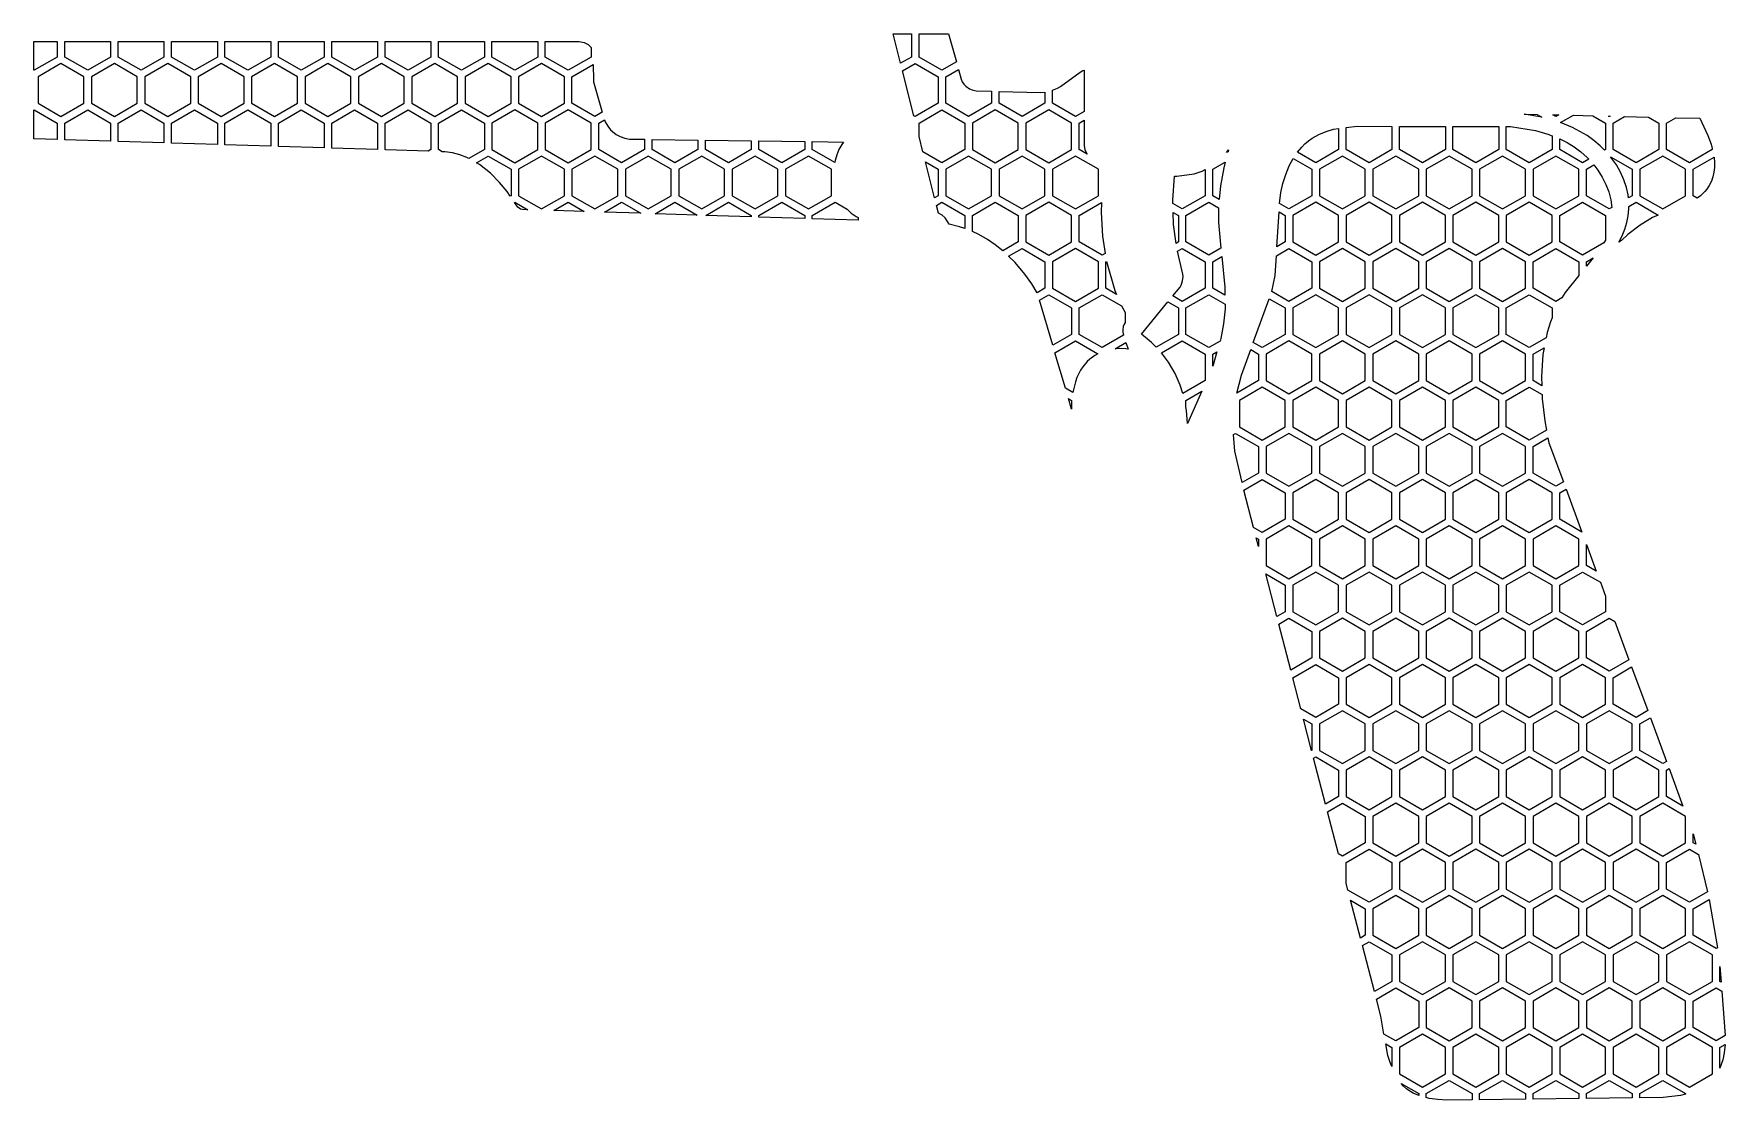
# Model space of a CAD drawing. Header units: millimetres. Extents: x 38 to 150, y -135 to -65.
import ezdxf

# ---------------------------------------------------------------- set-up
doc = ezdxf.new("R2010")
doc.units = ezdxf.units.MM

# ---------------------------------------------------------------- blocks, each defined once
blk = doc.blocks.new('HEX')
blk.add_lwpolyline([(1.516, 0.875), (0, 1.75), (-1.516, 0.875), (-1.516, -0.875), (0, -1.75), (1.516, -0.875)], close=True)

msp = doc.modelspace()

# ---------------------------------------------------------------- linework, layer by layer
for points in [[(94.844, -64.83), (96.051, -64.83), (96.051, -66.37), (95.335, -66.783), (94.844, -64.83)], [(98.509, -64.83), (99.02, -66.694), (98.066, -67.245), (96.551, -66.37), (96.551, -64.83), (98.509, -64.83)], [(38.007, -65.332), (39.553, -65.332), (39.553, -66.37), (38.038, -67.245), (38.007, -67.227), (38.007, -65.332)], [(43.085, -65.333), (43.085, -66.37), (41.569, -67.245), (40.053, -66.37), (40.053, -65.333), (43.085, -65.333)], [(46.616, -65.335), (46.616, -66.37), (45.1, -67.245), (43.585, -66.37), (43.585, -65.334), (46.616, -65.335)], [(50.147, -65.336), (50.147, -66.37), (48.631, -67.245), (47.116, -66.37), (47.116, -65.335), (50.147, -65.336)], [(53.678, -65.337), (53.678, -66.37), (52.162, -67.245), (50.647, -66.37), (50.647, -65.336), (53.678, -65.337)], [(57.209, -65.338), (57.209, -66.37), (55.693, -67.245), (54.178, -66.37), (54.178, -65.337), (57.209, -65.338)], [(60.74, -65.339), (60.74, -66.37), (59.224, -67.245), (57.709, -66.37), (57.709, -65.338), (60.74, -65.339)], [(64.271, -65.34), (64.271, -66.37), (62.755, -67.245), (61.24, -66.37), (61.24, -65.339), (64.271, -65.34)], [(67.802, -65.341), (67.802, -66.37), (66.287, -67.245), (64.771, -66.37), (64.771, -65.341), (67.802, -65.341)], [(71.333, -65.343), (71.333, -66.37), (69.818, -67.245), (68.302, -66.37), (68.302, -65.342), (71.333, -65.343)], [(74.399, -65.413), (74.668, -65.547), (74.743, -65.607), (74.864, -65.743), (74.864, -66.37), (73.349, -67.245), (71.833, -66.37), (71.833, -65.343), (74.078, -65.344), (74.399, -65.413)], [(75.013, -67.896), (75.032, -68.017), (75.6, -70.022), (75.114, -70.303), (73.599, -69.428), (73.599, -67.678), (75.008, -66.865), (75.013, -67.896)], [(95.462, -67.287), (96.301, -66.803), (97.816, -67.678), (97.816, -69.428), (96.301, -70.303), (96.207, -70.249), (95.462, -67.287)], [(99.411, -67.998), (99.518, -68.158), (99.649, -68.298), (99.881, -68.465), (100.055, -68.545), (100.34, -68.61), (101.347, -68.634), (101.347, -69.428), (99.832, -70.303), (98.316, -69.428), (98.316, -67.678), (99.157, -67.193), (99.33, -67.82), (99.411, -67.998)], [(105.379, -68.567), (105.702, -68.435), (105.905, -68.322), (107.2, -67.36), (107.388, -67.26), (107.47, -67.239), (107.474, -69.968), (106.894, -70.303), (105.379, -69.428), (105.379, -68.567)], [(104.582, -68.71), (104.879, -68.685), (104.879, -69.428), (103.363, -70.303), (101.847, -69.428), (101.847, -68.645), (104.582, -68.71)], [(38.007, -71.784), (38.007, -69.879), (38.038, -69.861), (39.553, -70.736), (39.553, -71.832), (38.007, -71.784)], [(40.053, -71.848), (40.053, -70.736), (41.569, -69.861), (43.085, -70.736), (43.085, -71.943), (40.053, -71.848)], [(43.585, -71.958), (43.585, -70.736), (45.1, -69.861), (46.616, -70.736), (46.616, -72.053), (43.585, -71.958)], [(47.116, -72.069), (47.116, -70.736), (48.631, -69.861), (50.147, -70.736), (50.147, -72.163), (47.116, -72.069)], [(50.647, -72.179), (50.647, -70.736), (52.162, -69.861), (53.678, -70.736), (53.678, -72.274), (50.647, -72.179)], [(54.178, -72.289), (54.178, -70.736), (55.693, -69.861), (57.209, -70.736), (57.209, -72.384), (54.178, -72.289)], [(57.709, -72.399), (57.709, -70.736), (59.224, -69.861), (60.74, -70.736), (60.74, -72.486), (60.727, -72.494), (57.709, -72.399)], [(61.283, -72.511), (61.24, -72.486), (61.24, -70.736), (62.755, -69.861), (64.271, -70.736), (64.271, -72.486), (64.077, -72.598), (61.283, -72.511)], [(66.646, -73.022), (66.186, -72.844), (65.698, -72.712), (65.184, -72.633), (65.016, -72.628), (64.771, -72.486), (64.771, -70.736), (66.287, -69.861), (67.802, -70.736), (67.802, -72.486), (66.768, -73.083), (66.646, -73.022)], [(96.551, -71.614), (96.551, -70.736), (98.066, -69.861), (99.582, -70.736), (99.582, -72.486), (98.066, -73.361), (96.807, -72.634), (96.551, -71.614)], [(137.752, -70.348), (136.584, -70.138), (137.423, -70.158), (137.752, -70.348)], [(138.865, -70.193), (138.674, -70.303), (138.466, -70.183), (138.865, -70.193)], [(141.605, -72.243), (141.181, -71.886), (140.73, -71.564), (139.768, -71.027), (138.97, -70.709), (139.825, -70.216), (141.108, -70.247), (141.955, -70.736), (141.955, -72.486), (141.889, -72.524), (141.605, -72.243)], [(142.254, -70.275), (142.205, -70.303), (142.151, -70.272), (142.254, -70.275)], [(144.793, -70.336), (145.486, -70.736), (145.486, -72.486), (143.971, -73.361), (142.455, -72.486), (142.455, -70.736), (143.214, -70.298), (144.793, -70.336)], [(148.187, -70.418), (148.725, -71.548), (148.942, -72.132), (149.017, -72.425), (149.017, -72.486), (147.502, -73.361), (145.986, -72.486), (145.986, -70.736), (146.604, -70.379), (148.187, -70.418)], [(75.802, -70.662), (75.96, -70.939), (76.157, -71.184), (76.269, -71.293), (76.517, -71.484), (76.793, -71.634), (77.091, -71.739), (77.408, -71.795), (78.395, -71.809), (78.395, -72.486), (76.88, -73.361), (75.364, -72.486), (75.364, -70.736), (75.741, -70.518), (75.802, -70.662)], [(107.477, -72.238), (107.527, -72.483), (107.57, -72.598), (107.673, -72.792), (107.144, -72.486), (107.144, -70.736), (107.475, -70.545), (107.477, -72.238)], [(121.581, -72.667), (121.861, -72.322), (122.073, -72.111), (122.302, -71.917), (122.548, -71.74), (122.998, -71.486), (123.472, -71.292), (123.967, -71.15), (124.3, -71.085), (124.3, -72.486), (122.784, -73.361), (121.581, -72.667)], [(125.525, -70.95), (127.831, -70.953), (127.831, -72.486), (126.315, -73.361), (124.8, -72.486), (124.8, -71.02), (125.525, -70.95)], [(131.362, -70.959), (131.362, -72.486), (129.846, -73.361), (128.331, -72.486), (128.331, -70.954), (131.362, -70.959)], [(134.893, -70.964), (134.893, -72.486), (133.377, -73.361), (131.862, -72.486), (131.862, -70.959), (134.893, -70.964)], [(135.679, -70.965), (137.329, -71.233), (138.13, -71.459), (138.424, -71.572), (138.424, -72.486), (136.908, -73.361), (135.393, -72.486), (135.393, -70.965), (135.679, -70.965)], [(81.926, -71.858), (81.926, -72.486), (80.411, -73.361), (78.895, -72.486), (78.895, -71.816), (81.926, -71.858)], [(85.458, -71.908), (85.458, -72.486), (83.942, -73.361), (82.426, -72.486), (82.426, -71.865), (85.458, -71.908)], [(88.989, -71.957), (88.989, -72.486), (87.473, -73.361), (85.958, -72.486), (85.958, -71.915), (88.989, -71.957)], [(91.552, -71.993), (91.443, -72.15), (91.256, -72.482), (91.109, -72.835), (91, -73.204), (90.974, -73.344), (89.489, -72.486), (89.489, -71.964), (91.552, -71.993)], [(117.021, -72.516), (116.991, -72.629), (116.888, -72.688), (117.021, -72.516)], [(139.409, -72.012), (139.884, -72.308), (140.33, -72.644), (140.742, -73.017), (140.844, -73.127), (140.439, -73.361), (138.924, -72.486), (138.924, -71.768), (139.409, -72.012)], [(69.306, -75.256), (68.815, -74.659), (68.206, -74.051), (67.482, -73.487), (67.282, -73.364), (68.052, -72.919), (69.568, -73.794), (69.568, -75.544), (69.517, -75.574), (69.306, -75.256)], [(96.977, -73.31), (97.816, -73.794), (97.816, -75.544), (97.575, -75.684), (96.977, -73.31)], [(113.334, -75.844), (113.451, -74.248), (113.604, -74.251), (114.752, -74.097), (115.282, -73.912), (115.472, -73.818), (115.472, -75.544), (113.956, -76.419), (113.341, -76.064), (113.334, -75.844)], [(116.397, -75.79), (115.972, -75.544), (115.972, -73.794), (116.805, -73.313), (116.702, -73.692), (116.483, -74.89), (116.397, -75.79)], [(120.395, -76.059), (120.49, -75.338), (120.623, -74.733), (120.802, -74.141), (121.034, -73.573), (121.297, -73.08), (122.534, -73.794), (122.534, -75.544), (121.018, -76.419), (120.395, -76.059)], [(141.451, -73.856), (141.74, -74.316), (141.98, -74.797), (142.168, -75.296), (142.298, -75.809), (142.368, -76.325), (142.205, -76.419), (140.689, -75.544), (140.689, -73.794), (141.184, -73.509), (141.451, -73.856)], [(142.676, -73.505), (142.277, -72.961), (143.721, -73.794), (143.721, -75.544), (143.471, -75.688), (143.448, -75.478), (143.347, -75.007), (143.175, -74.483), (142.95, -73.982), (142.676, -73.505)], [(149.135, -72.995), (149.163, -73.359), (149.156, -73.674), (149.12, -73.985), (149.053, -74.289), (148.953, -74.581), (148.819, -74.858), (148.647, -75.117), (148.518, -75.272), (148.227, -75.543), (148.011, -75.694), (147.752, -75.544), (147.752, -73.794), (149.135, -72.995)], [(70.319, -76.463), (70.185, -76.424), (70.014, -76.308), (69.793, -75.991), (69.818, -75.977), (70.679, -76.474), (70.319, -76.463)], [(72.395, -76.528), (73.349, -75.977), (74.412, -76.591), (72.395, -76.528)], [(75.744, -76.633), (76.88, -75.977), (78.146, -76.708), (75.744, -76.633)], [(79.093, -76.738), (80.411, -75.977), (81.88, -76.825), (79.093, -76.738)], [(82.442, -76.843), (83.942, -75.977), (85.458, -76.852), (85.458, -76.937), (82.442, -76.843)], [(85.958, -76.953), (85.958, -76.852), (87.473, -75.977), (88.989, -76.852), (88.989, -77.048), (85.958, -76.953)], [(91.789, -76.431), (92.073, -76.692), (92.396, -76.916), (92.52, -76.984), (92.52, -77.159), (89.489, -77.064), (89.489, -76.852), (91.004, -75.977), (91.789, -76.431)], [(99.233, -77.595), (98.534, -77.432), (98.444, -77.248), (98.274, -77.012), (98.083, -76.837), (97.831, -76.704), (97.702, -76.188), (98.066, -75.977), (99.582, -76.852), (99.582, -77.717), (99.233, -77.595)], [(102.09, -79.192), (101.593, -78.792), (101.069, -78.432), (100.5, -78.106), (100.082, -77.912), (100.082, -76.852), (101.597, -75.977), (103.113, -76.852), (103.113, -78.602), (102.09, -79.192)], [(108.604, -76.65), (108.684, -78.223), (108.866, -79.358), (108.66, -79.477), (107.144, -78.602), (107.144, -76.852), (108.63, -75.994), (108.604, -76.65)], [(116.358, -77.32), (116.522, -79.015), (115.722, -79.477), (114.206, -78.602), (114.206, -76.852), (115.722, -75.977), (116.366, -76.349), (116.358, -77.32)], [(141.85, -78.663), (140.439, -79.477), (138.924, -78.602), (138.924, -76.852), (140.439, -75.977), (141.955, -76.852), (141.955, -78.475), (141.85, -78.663)], [(145.057, -76.988), (144.237, -77.48), (143.424, -78.109), (143.021, -78.5), (142.842, -78.624), (143.054, -78.197), (143.228, -77.761), (143.361, -77.317), (143.452, -76.866), (143.499, -76.408), (143.498, -76.25), (143.971, -75.977), (145.445, -76.828), (145.057, -76.988)], [(113.381, -77.443), (113.358, -76.651), (113.706, -76.852), (113.706, -78.602), (113.547, -78.694), (113.381, -77.443)], [(120.361, -76.617), (120.768, -76.852), (120.768, -78.602), (120.223, -78.917), (120.361, -76.617)], [(104.009, -81.382), (103.545, -80.734), (102.899, -79.971), (102.465, -79.553), (103.363, -79.035), (104.879, -79.91), (104.879, -81.66), (104.359, -81.96), (104.009, -81.382)], [(113.812, -81.599), (113.886, -81.467), (113.984, -81.183), (114.011, -80.885), (113.996, -80.734), (113.636, -79.22), (113.956, -79.035), (115.472, -79.91), (115.472, -81.66), (113.956, -82.535), (113.337, -82.177), (113.812, -81.599)], [(120.109, -80.815), (120.187, -79.515), (121.018, -79.035), (122.534, -79.91), (122.534, -81.66), (121.018, -82.535), (119.877, -81.876), (120.109, -80.815)], [(139.295, -81.941), (139.069, -82.307), (138.674, -82.535), (137.158, -81.66), (137.158, -79.91), (138.674, -79.035), (140.189, -79.91), (140.189, -80.826), (139.295, -81.941)], [(108.951, -79.886), (109.507, -81.805), (109.618, -82.069), (108.91, -81.66), (108.91, -79.91), (108.951, -79.886)], [(116.772, -81.594), (116.78, -82.126), (115.972, -81.66), (115.972, -79.91), (116.575, -79.562), (116.772, -81.594)], [(140.689, -80.203), (140.689, -79.91), (141.126, -79.658), (140.689, -80.203)], [(104.515, -82.447), (105.129, -82.093), (106.644, -82.968), (106.644, -84.718), (105.398, -85.438), (104.515, -82.447)], [(110.175, -83.278), (110.175, -83.927), (110.112, -84.049), (110.061, -84.191), (110.026, -84.413), (110.03, -84.565), (110.076, -84.775), (108.66, -85.593), (107.144, -84.718), (107.144, -82.968), (108.66, -82.093), (109.948, -82.837), (110.175, -83.278)], [(111.93, -85.247), (111.263, -84.701), (113.015, -82.569), (113.706, -82.968), (113.706, -84.718), (112.236, -85.567), (111.93, -85.247)], [(116.792, -83.02), (116.696, -84.017), (116.514, -84.998), (116.464, -85.164), (115.722, -85.593), (114.206, -84.718), (114.206, -82.968), (115.722, -82.093), (116.788, -82.708), (116.792, -83.02)], [(119.713, -82.359), (120.768, -82.968), (120.768, -84.718), (119.253, -85.593), (118.66, -85.251), (119.713, -82.359)], [(138.313, -83.896), (138.096, -84.596), (138.028, -84.947), (136.908, -85.593), (135.393, -84.718), (135.393, -82.968), (136.908, -82.093), (138.424, -82.968), (138.424, -83.617), (138.313, -83.896)], [(108.175, -86.115), (107.837, -86.362), (107.676, -86.511), (107.375, -86.869), (107.238, -87.079), (107.112, -87.311), (106.997, -87.567), (106.897, -87.847), (106.733, -88.558), (106.233, -88.27), (105.543, -85.931), (106.894, -85.151), (108.379, -86.008), (108.175, -86.115)], [(110.383, -85.691), (110.224, -85.671), (109.802, -85.657), (109.516, -85.676), (110.238, -85.259), (110.383, -85.691)], [(113.833, -88.087), (113.482, -87.3), (113.045, -86.557), (112.582, -85.944), (113.956, -85.151), (115.472, -86.026), (115.472, -87.776), (114.002, -88.625), (113.833, -88.087)], [(115.972, -86.81), (115.972, -86.026), (116.255, -85.862), (115.972, -86.81)], [(117.564, -88.607), (117.871, -87.419), (118.487, -85.728), (119.003, -86.026), (119.003, -87.776), (117.564, -88.607)], [(137.815, -86.04), (137.719, -87.509), (137.739, -88.111), (137.158, -87.776), (137.158, -86.026), (137.901, -85.597), (137.815, -86.04)], [(137.768, -88.977), (137.932, -90.437), (138.048, -91.051), (136.908, -91.709), (135.393, -90.834), (135.393, -89.084), (136.908, -88.209), (137.759, -88.7), (137.768, -88.977)], [(106.643, -89.658), (106.439, -88.966), (106.644, -89.084), (106.643, -89.658)], [(114.308, -90.616), (114.251, -89.756), (114.206, -89.52), (114.206, -89.084), (115.249, -88.482), (114.308, -90.616)], [(117.428, -92.438), (117.355, -91.344), (117.487, -91.267), (119.003, -92.142), (119.003, -93.892), (117.913, -94.522), (117.428, -92.438)], [(138.205, -91.882), (139.165, -94.484), (138.674, -94.767), (137.158, -93.892), (137.158, -92.142), (138.146, -91.572), (138.205, -91.882)], [(118.036, -95.028), (119.253, -94.325), (120.768, -95.2), (120.768, -96.95), (119.253, -97.825), (118.677, -97.493), (118.036, -95.028)], [(140.386, -97.794), (138.924, -96.95), (138.924, -95.2), (139.34, -94.96), (140.386, -97.794)], [(118.854, -98.172), (119.003, -98.258), (119.003, -98.745), (118.854, -98.172)], [(141.341, -100.384), (140.689, -100.008), (140.689, -98.618), (141.341, -100.384)], [(119.478, -100.571), (120.768, -101.316), (120.768, -103.066), (120.211, -103.388), (119.478, -100.571)], [(141.955, -102.049), (141.955, -103.066), (140.439, -103.941), (138.924, -103.066), (138.924, -101.316), (140.439, -100.441), (141.611, -101.118), (141.955, -102.049)], [(120.342, -103.89), (121.018, -103.499), (122.534, -104.374), (122.534, -106.124), (121.133, -106.933), (120.342, -103.89)], [(143.504, -106.249), (142.205, -106.999), (140.689, -106.124), (140.689, -104.374), (142.205, -103.499), (142.567, -103.708), (143.504, -106.249)], [(121.798, -109.488), (121.268, -107.432), (122.784, -106.557), (124.3, -107.432), (124.3, -109.182), (122.784, -110.057), (121.798, -109.488)], [(144.744, -109.611), (143.971, -110.057), (142.455, -109.182), (142.455, -107.432), (143.68, -106.725), (144.744, -109.611)], [(121.975, -110.167), (122.534, -110.49), (122.534, -112.24), (122.517, -112.25), (121.975, -110.167)], [(145.984, -112.972), (145.736, -113.115), (144.221, -112.24), (144.221, -110.49), (144.919, -110.087), (145.984, -112.972)], [(122.648, -112.752), (122.784, -112.673), (124.3, -113.548), (124.3, -115.298), (123.439, -115.795), (122.648, -112.752)], [(147.073, -115.926), (145.986, -115.298), (145.986, -113.548), (146.159, -113.448), (147.073, -115.926)], [(123.57, -116.297), (124.55, -115.731), (126.065, -116.606), (126.065, -118.356), (124.55, -119.231), (124.295, -119.084), (123.57, -116.297)], [(147.752, -117.766), (147.924, -118.456), (147.752, -118.356), (147.752, -117.766)], [(124.8, -121.022), (124.8, -119.664), (126.315, -118.789), (127.831, -119.664), (127.831, -121.414), (126.315, -122.289), (124.92, -121.484), (124.8, -121.022)], [(148.703, -121.596), (147.502, -122.289), (145.986, -121.414), (145.986, -119.664), (147.502, -118.789), (148.092, -119.13), (148.703, -121.596)], [(125.096, -122.163), (126.065, -122.722), (126.065, -124.472), (125.745, -124.657), (125.096, -122.163)], [(149.349, -125.3), (149.267, -125.347), (147.752, -124.472), (147.752, -122.722), (148.814, -122.109), (149.349, -125.3)], [(125.876, -125.159), (126.315, -124.905), (127.831, -125.78), (127.831, -127.53), (126.668, -128.202), (125.876, -125.159)], [(149.596, -127.576), (149.517, -127.53), (149.517, -126.544), (149.596, -127.576)], [(127.09, -129.823), (126.798, -128.704), (128.081, -127.963), (129.596, -128.838), (129.596, -130.588), (128.081, -131.463), (127.302, -131.014), (127.09, -129.823)], [(149.867, -131.117), (149.267, -131.463), (147.752, -130.588), (147.752, -128.838), (149.267, -127.963), (149.642, -128.18), (149.867, -131.117)], [(127.69, -132.829), (127.554, -132.425), (127.417, -131.658), (127.831, -131.896), (127.831, -133.157), (127.69, -132.829)], [(149.863, -131.697), (149.802, -132.264), (149.705, -132.727), (149.517, -133.258), (149.517, -131.896), (149.863, -131.697)], [(131.452, -135.387), (130.866, -135.348), (130.293, -135.266), (130.096, -135.216), (130.096, -134.954), (131.612, -134.079), (133.127, -134.954), (133.127, -135.366), (131.452, -135.387)], [(133.627, -135.36), (133.627, -134.954), (135.143, -134.079), (136.658, -134.954), (136.658, -135.322), (133.627, -135.36)], [(137.158, -135.315), (137.158, -134.954), (138.674, -134.079), (140.189, -134.954), (140.189, -135.277), (137.158, -135.315)], [(140.689, -135.271), (140.689, -134.954), (142.205, -134.079), (143.721, -134.954), (143.721, -135.233), (140.689, -135.271)], [(146.914, -135.079), (145.77, -135.207), (144.221, -135.227), (144.221, -134.954), (145.736, -134.079), (147.252, -134.954), (147.252, -134.999), (146.914, -135.079)], [(129.596, -135.074), (129.242, -134.922), (129.008, -134.789), (128.791, -134.634), (128.59, -134.454), (128.438, -134.286), (129.596, -134.954), (129.596, -135.074)]]:
    msp.add_lwpolyline(points, close=True)

# ---------------------------------------------------------------- block references
for p in [(39.803, -68.553), (43.335, -68.553), (46.866, -68.553), (50.397, -68.553), (53.928, -68.553), (57.459, -68.553), (60.99, -68.553), (64.521, -68.553), (68.052, -68.553), (71.583, -68.553), (69.818, -71.611), (73.349, -71.611), (101.597, -71.611), (105.129, -71.611), (71.583, -74.669), (75.114, -74.669), (78.645, -74.669), (82.176, -74.669), (85.708, -74.669), (89.239, -74.669), (99.832, -74.669), (103.363, -74.669), (106.894, -74.669), (124.55, -74.669), (128.081, -74.669), (131.612, -74.669), (135.143, -74.669), (138.674, -74.669), (145.736, -74.669), (105.129, -77.727), (122.784, -77.727), (126.315, -77.727), (129.846, -77.727), (133.377, -77.727), (136.908, -77.727), (106.894, -80.785), (124.55, -80.785), (128.081, -80.785), (131.612, -80.785), (135.143, -80.785), (122.784, -83.843), (126.315, -83.843), (129.846, -83.843), (133.377, -83.843), (121.018, -86.901), (124.55, -86.901), (128.081, -86.901), (131.612, -86.901), (135.143, -86.901), (119.253, -89.959), (122.784, -89.959), (126.315, -89.959), (129.846, -89.959), (133.377, -89.959), (121.018, -93.017), (124.55, -93.017), (128.081, -93.017), (131.612, -93.017), (135.143, -93.017), (122.784, -96.075), (126.315, -96.075), (129.846, -96.075), (133.377, -96.075), (136.908, -96.075), (121.018, -99.133), (124.55, -99.133), (128.081, -99.133), (131.612, -99.133), (135.143, -99.133), (138.674, -99.133), (122.784, -102.191), (126.315, -102.191), (129.846, -102.191), (133.377, -102.191), (136.908, -102.191), (124.55, -105.249), (128.081, -105.249), (131.612, -105.249), (135.143, -105.249), (138.674, -105.249), (126.315, -108.307), (129.846, -108.307), (133.377, -108.307), (136.908, -108.307), (140.439, -108.307), (124.55, -111.365), (128.081, -111.365), (131.612, -111.365), (135.143, -111.365), (138.674, -111.365), (142.205, -111.365), (126.315, -114.423), (129.846, -114.423), (133.377, -114.423), (136.908, -114.423), (140.439, -114.423), (143.971, -114.423), (128.081, -117.481), (131.612, -117.481), (135.143, -117.481), (138.674, -117.481), (142.205, -117.481), (145.736, -117.481), (129.846, -120.539), (133.377, -120.539), (136.908, -120.539), (140.439, -120.539), (143.971, -120.539), (128.081, -123.597), (131.612, -123.597), (135.143, -123.597), (138.674, -123.597), (142.205, -123.597), (145.736, -123.597), (129.846, -126.655), (133.377, -126.655), (136.908, -126.655), (140.439, -126.655), (143.971, -126.655), (147.502, -126.655), (131.612, -129.713), (135.143, -129.713), (138.674, -129.713), (142.205, -129.713), (145.736, -129.713), (129.846, -132.771), (133.377, -132.771), (136.908, -132.771), (140.439, -132.771), (143.971, -132.771), (147.502, -132.771)]:
    msp.add_blockref('HEX', p)

doc.saveas('drawing.dxf')
